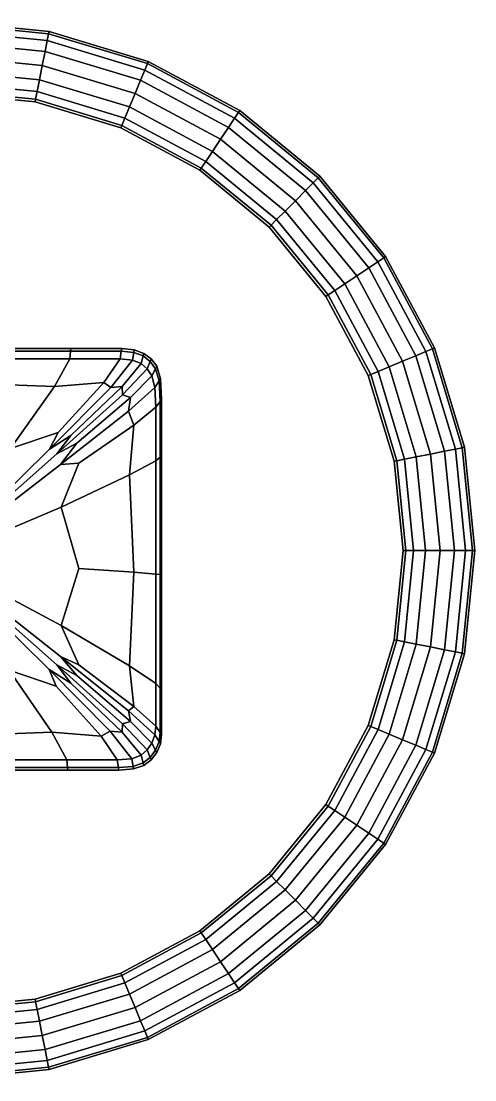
# Model space of a CAD drawing. Extents: x -1.16 to -0.13, y -0.58 to 0.46.
# Drawn here: x -0.572 to -0.127, y -0.581 to 0.457 of the extents above; entities that cross this region are included whole.
import ezdxf

# ---------------------------------------------------------------- set-up
doc = ezdxf.new("R2010")
doc.units = 0

# ---------------------------------------------------------------- blocks, each defined once
blk = doc.blocks.new('Circle')
at = {"layer": 'Meshes', "color": 250}
mesh = blk.add_polyface(dxfattribs=at)
corners = [(0.137887, 0.693204), (0.134971, 0.678542), (0, 0.691966), (0, 0.706917), (0, 0.716445, 0.001731), (0.139746, 0.702546, 0.001731), (0.274172, 0.661909, 0.001731), (0.270526, 0.653106), (0.264804, 0.639293), (0.392669, 0.58767), (0.384364, 0.57524), (0.124125, 0.624018), (0.12201, 0.613382, 0.001731), (0, 0.625517, 0.001731), (0, 0.636363), (0, 0.652634), (0.127299, 0.639973), (0.131178, 0.659473), (0, 0.67252), (0.257363, 0.621327), (0.249753, 0.602955), (0.140365, 0.705661, 0.006922), (0.275387, 0.664843, 0.006922), (0, 0.719621, 0.006922), (0, 0.719621, 0.02018), (0.140365, 0.705661, 0.02018), (0.275387, 0.664843, 0.02018), (0.121305, 0.609836, 0.006922), (0, 0.621901, 0.006922), (0.121305, 0.609836, 0.02018), (0, 0.621901, 0.02018), (0.121305, 0.609836, 0.04611), (0, 0.621901, 0.04611), (0.121305, 0.609836, 0.072461), (0, 0.621901, 0.072461), (0.140365, 0.705661, 0.04611), (0.275387, 0.664843, 0.04611), (0, 0.719621, 0.04611), (0, 0.719621, 0.072461), (0.140365, 0.705661, 0.072461), (0.275387, 0.664843, 0.072461), (0.140365, 0.705661, 0.08698), (0.275387, 0.664843, 0.08698), (0, 0.719621, 0.08698), (0, 0.716445, 0.093433), (0.139746, 0.702546, 0.093433), (0.274172, 0.661909, 0.093433), (0.121305, 0.609836, 0.08698), (0, 0.621901, 0.08698), (0.12201, 0.613382, 0.093433), (0, 0.625517, 0.093433), (0.137887, 0.693204, 0.095584), (0.270526, 0.653106, 0.095584), (0, 0.706917, 0.095584), (0, 0.691966, 0.095584), (0.134971, 0.678542, 0.095584), (0.264804, 0.639293, 0.095584), (0.124125, 0.624018, 0.095584), (0.243526, 0.587923, 0.095584), (0.249753, 0.602955, 0.095584), (0.127299, 0.639973, 0.095584), (0, 0.652634, 0.095584), (0, 0.636363, 0.095584), (0.131178, 0.659473, 0.095584), (0.257363, 0.621327, 0.095584), (0, 0.67252, 0.095584)]
mesh.append_faces([[corners[k] for k in face] for face in [(0, 1, 2, 3), (0, 3, 4, 5), (0, 5, 6, 7), (0, 7, 8, 1), (9, 10, 8, 7), (11, 12, 13, 14), (11, 14, 15, 16), (17, 16, 15, 18), (17, 18, 2, 1), (17, 1, 8, 19), (17, 19, 20, 16), (21, 22, 6, 5), (21, 5, 4, 23), (21, 23, 24, 25), (21, 25, 26, 22), (27, 28, 13, 12), (27, 29, 30, 28), (31, 32, 30, 29), (31, 33, 34, 32), (35, 36, 26, 25), (35, 25, 24, 37), (35, 37, 38, 39), (35, 39, 40, 36), (41, 42, 40, 39), (41, 39, 38, 43), (41, 43, 44, 45), (41, 45, 46, 42), (47, 48, 34, 33), (47, 49, 50, 48), (51, 52, 46, 45), (51, 45, 44, 53), (51, 53, 54, 55), (51, 55, 56, 52), (57, 58, 59, 60), (57, 60, 61, 62), (57, 62, 50, 49), (63, 64, 56, 55), (63, 55, 54, 65), (63, 65, 61, 60), (63, 60, 59, 64)]], dxfattribs={"color": 250})
mesh = blk.add_polyface(dxfattribs=at)
corners = [(0.58767, 0.392668), (0.499866, 0.499866), (0.506603, 0.506603, 0.001731), (0.59559, 0.397961, 0.001731), (0.392669, 0.58767), (0.270526, 0.653106), (0.274172, 0.661909, 0.001731), (0.397961, 0.59559, 0.001731), (0.489294, 0.489294), (0.384364, 0.57524), (0.353478, 0.529017), (0.362516, 0.542543), (0.461482, 0.461482), (0.449977, 0.449977), (0.442307, 0.442307, 0.001731), (0.347453, 0.52, 0.001731), (0.373562, 0.559074), (0.475543, 0.475543), (0.399725, 0.59823, 0.006922), (0.508849, 0.508849, 0.006922), (0.275387, 0.664843, 0.006922), (0.275387, 0.664843, 0.02018), (0.399725, 0.59823, 0.02018), (0.508849, 0.508849, 0.02018), (0.59823, 0.399725, 0.006922), (0.59823, 0.399725, 0.02018), (0.345445, 0.516994, 0.006922), (0.43975, 0.43975, 0.006922), (0.43975, 0.43975, 0.02018), (0.345445, 0.516994, 0.02018), (0.345445, 0.516994, 0.04611), (0.43975, 0.43975, 0.04611), (0.43975, 0.43975, 0.072461), (0.345445, 0.516994, 0.072461), (0.59823, 0.399725, 0.04611), (0.508849, 0.508849, 0.04611), (0.508849, 0.508849, 0.072461), (0.59823, 0.399725, 0.072461), (0.399725, 0.59823, 0.04611), (0.275387, 0.664843, 0.04611), (0.275387, 0.664843, 0.072461), (0.399725, 0.59823, 0.072461), (0.399725, 0.59823, 0.08698), (0.508849, 0.508849, 0.08698), (0.275387, 0.664843, 0.08698), (0.274172, 0.661909, 0.093433), (0.397961, 0.59559, 0.093433), (0.506603, 0.506603, 0.093433), (0.59823, 0.399725, 0.08698), (0.59559, 0.397961, 0.093433), (0.345445, 0.516994, 0.08698), (0.43975, 0.43975, 0.08698), (0.442307, 0.442307, 0.093433), (0.347453, 0.52, 0.093433), (0.58767, 0.392668, 0.095584), (0.499866, 0.499866, 0.095584), (0.392669, 0.58767, 0.095584), (0.270526, 0.653106, 0.095584), (0.264804, 0.639293, 0.095584), (0.384364, 0.57524, 0.095584), (0.489294, 0.489294, 0.095584), (0.353478, 0.529017, 0.095584), (0.449977, 0.449977, 0.095584), (0.461482, 0.461482, 0.095584), (0.362516, 0.542543, 0.095584), (0.373562, 0.559074, 0.095584), (0.475543, 0.475543, 0.095584)]
mesh.append_faces([[corners[k] for k in face] for face in [(0, 1, 2, 3), (4, 5, 6, 7), (4, 7, 2, 1), (4, 1, 8, 9), (10, 11, 12, 13), (10, 13, 14, 15), (16, 9, 8, 17), (16, 17, 12, 11), (18, 19, 2, 7), (18, 7, 6, 20), (18, 20, 21, 22), (18, 22, 23, 19), (24, 3, 2, 19), (24, 19, 23, 25), (26, 15, 14, 27), (26, 27, 28, 29), (30, 29, 28, 31), (30, 31, 32, 33), (34, 25, 23, 35), (34, 35, 36, 37), (38, 35, 23, 22), (38, 22, 21, 39), (38, 39, 40, 41), (38, 41, 36, 35), (42, 43, 36, 41), (42, 41, 40, 44), (42, 44, 45, 46), (42, 46, 47, 43), (48, 37, 36, 43), (48, 43, 47, 49), (50, 33, 32, 51), (50, 51, 52, 53), (54, 49, 47, 55), (56, 55, 47, 46), (56, 46, 45, 57), (56, 57, 58, 59), (56, 59, 60, 55), (61, 62, 63, 64), (61, 53, 52, 62), (65, 66, 60, 59), (65, 64, 63, 66)]], dxfattribs={"color": 250})
mesh = blk.add_polyface(dxfattribs=at)
corners = [(0.124125, 0.624018), (0.127299, 0.639973), (0.249753, 0.602955), (0.243526, 0.587923), (0.239375, 0.577902, 0.001731), (0.12201, 0.613382, 0.001731), (0.353478, 0.529017), (0.347453, 0.52, 0.001731), (0.362516, 0.542543), (0.373562, 0.559074), (0.257363, 0.621327), (0.264804, 0.639293), (0.384364, 0.57524), (0.345445, 0.516994, 0.006922), (0.237992, 0.574561, 0.006922), (0.345445, 0.516994, 0.02018), (0.237992, 0.574561, 0.02018), (0.121305, 0.609836, 0.006922), (0.121305, 0.609836, 0.02018), (0.121305, 0.609836, 0.04611), (0.237992, 0.574561, 0.04611), (0.237992, 0.574561, 0.072461), (0.121305, 0.609836, 0.072461), (0.345445, 0.516994, 0.04611), (0.345445, 0.516994, 0.072461), (0.345445, 0.516994, 0.08698), (0.237992, 0.574561, 0.08698), (0.347453, 0.52, 0.093433), (0.239375, 0.577902, 0.093433), (0.121305, 0.609836, 0.08698), (0.12201, 0.613382, 0.093433), (0.353478, 0.529017, 0.095584), (0.362516, 0.542543, 0.095584), (0.249753, 0.602955, 0.095584), (0.243526, 0.587923, 0.095584), (0.124125, 0.624018, 0.095584), (0.000102, 0.274443, 0.006922), (0.000102, 0.274443, 0.02018), (0.169806, 0.274443, 0.02018), (0.169806, 0.274443, 0.006922), (0.169465, 0.270938, 0.001731), (0.000107, 0.270938, 0.001731), (0.239121, 0.274443, 0.006922), (0.239121, 0.274443, 0.02018), (0.256253, 0.272832, 0.02018), (0.256253, 0.272832, 0.006922), (0.238639, 0.270938, 0.001731), (0.000102, 0.274443, 0.04611), (0.000102, 0.274443, 0.072461), (0.169806, 0.274443, 0.072461), (0.169806, 0.274443, 0.04611), (0.239121, 0.274443, 0.04611), (0.239121, 0.274443, 0.072461), (0.256253, 0.272832, 0.072461), (0.256253, 0.272832, 0.04611), (0.000102, 0.274443, 0.08698), (0.000107, 0.270938, 0.093433), (0.169465, 0.270938, 0.093433), (0.169806, 0.274443, 0.08698), (0.239121, 0.274443, 0.08698), (0.238639, 0.270938, 0.093433), (0.255629, 0.269346, 0.093433), (0.256253, 0.272832, 0.08698), (0.373562, 0.559074, 0.095584), (0.384364, 0.57524, 0.095584), (0.264804, 0.639293, 0.095584), (0.257363, 0.621327, 0.095584)]
mesh.append_faces([[corners[k] for k in face] for face in [(0, 1, 2, 3), (0, 3, 4, 5), (6, 7, 4, 3), (6, 3, 2, 8), (9, 8, 2, 10), (9, 10, 11, 12), (13, 14, 4, 7), (13, 15, 16, 14), (17, 5, 4, 14), (17, 14, 16, 18), (19, 18, 16, 20), (19, 20, 21, 22), (23, 20, 16, 15), (23, 24, 21, 20), (25, 26, 21, 24), (25, 27, 28, 26), (29, 22, 21, 26), (29, 26, 28, 30), (31, 32, 33, 34), (31, 34, 28, 27), (35, 30, 28, 34), (36, 37, 38, 39), (36, 39, 40, 41), (42, 39, 38, 43), (42, 43, 44, 45), (42, 46, 40, 39), (47, 48, 49, 50), (47, 50, 38, 37), (51, 50, 49, 52), (51, 52, 53, 54), (51, 54, 44, 43), (51, 43, 38, 50), (55, 56, 57, 58), (55, 58, 49, 48), (59, 58, 57, 60), (59, 60, 61, 62), (59, 62, 53, 52), (59, 52, 49, 58), (63, 64, 65, 66), (63, 66, 33, 32)]], dxfattribs={"color": 250})
mesh = blk.add_polyface(dxfattribs=at)
corners = [(0.58767, 0.392668), (0.575241, 0.384363), (0.489294, 0.489294), (0.499866, 0.499866), (0.59559, 0.397961, 0.001731), (0.661909, 0.274172, 0.001731), (0.653106, 0.270526), (0.639293, 0.264804), (0.529017, 0.353478), (0.52, 0.347453, 0.001731), (0.442307, 0.442307, 0.001731), (0.449977, 0.449977), (0.461482, 0.461482), (0.542543, 0.362516), (0.602955, 0.249752), (0.587923, 0.243526), (0.577902, 0.239375, 0.001731), (0.559075, 0.373562), (0.475543, 0.475543), (0.621327, 0.257362), (0.59823, 0.399725, 0.006922), (0.664843, 0.275387, 0.006922), (0.59823, 0.399725, 0.02018), (0.664843, 0.275387, 0.02018), (0.516994, 0.345445, 0.006922), (0.43975, 0.43975, 0.006922), (0.574561, 0.237991, 0.006922), (0.574561, 0.237991, 0.02018), (0.516994, 0.345445, 0.02018), (0.43975, 0.43975, 0.02018), (0.516994, 0.345445, 0.04611), (0.43975, 0.43975, 0.04611), (0.574561, 0.237991, 0.04611), (0.574562, 0.237991, 0.072461), (0.516994, 0.345445, 0.072461), (0.43975, 0.43975, 0.072461), (0.59823, 0.399725, 0.04611), (0.664843, 0.275387, 0.04611), (0.59823, 0.399725, 0.072461), (0.664843, 0.275387, 0.072461), (0.59823, 0.399725, 0.08698), (0.664843, 0.275387, 0.08698), (0.59559, 0.397961, 0.093433), (0.661909, 0.274172, 0.093433), (0.516994, 0.345445, 0.08698), (0.43975, 0.43975, 0.08698), (0.574562, 0.237991, 0.08698), (0.577902, 0.239375, 0.093433), (0.52, 0.347453, 0.093433), (0.442307, 0.442307, 0.093433), (0.58767, 0.392668, 0.095584), (0.653106, 0.270526, 0.095584), (0.499866, 0.499866, 0.095584), (0.489294, 0.489294, 0.095584), (0.575241, 0.384363, 0.095584), (0.639293, 0.264804, 0.095584), (0.529017, 0.353478, 0.095584), (0.587923, 0.243526, 0.095584), (0.602955, 0.249752, 0.095584), (0.542543, 0.362516, 0.095584), (0.461482, 0.461482, 0.095584), (0.449977, 0.449977, 0.095584), (0.559075, 0.373562, 0.095584), (0.621327, 0.257362, 0.095584), (0.475543, 0.475543, 0.095584)]
mesh.append_faces([[corners[k] for k in face] for face in [(0, 1, 2, 3), (0, 4, 5, 6), (0, 6, 7, 1), (8, 9, 10, 11), (8, 11, 12, 13), (8, 13, 14, 15), (8, 15, 16, 9), (17, 13, 12, 18), (17, 18, 2, 1), (17, 1, 7, 19), (17, 19, 14, 13), (20, 21, 5, 4), (20, 22, 23, 21), (24, 25, 10, 9), (24, 9, 16, 26), (24, 26, 27, 28), (24, 28, 29, 25), (30, 31, 29, 28), (30, 28, 27, 32), (30, 32, 33, 34), (30, 34, 35, 31), (36, 37, 23, 22), (36, 38, 39, 37), (40, 41, 39, 38), (40, 42, 43, 41), (44, 45, 35, 34), (44, 34, 33, 46), (44, 46, 47, 48), (44, 48, 49, 45), (50, 51, 43, 42), (50, 52, 53, 54), (50, 54, 55, 51), (56, 57, 58, 59), (56, 59, 60, 61), (56, 61, 49, 48), (56, 48, 47, 57), (62, 63, 55, 54), (62, 54, 53, 64), (62, 64, 60, 59), (62, 59, 58, 63)]], dxfattribs={"color": 250})
mesh = blk.add_polyface(dxfattribs=at)
corners = [(0.280274, 0.237549), (0.273883, 0.247043), (0.278011, 0.257042, 0.001731), (0.285326, 0.247182, 0.001731), (0.265515, 0.254293), (0.268432, 0.264572, 0.001731), (0.24044, 0.211417), (0.239722, 0.222958), (0.22431, 0.221629), (0.253756, 0.25889), (0.255629, 0.269346, 0.001731), (0.269405, 0.267999, 0.006922), (0.256253, 0.272832, 0.006922), (0.256253, 0.272832, 0.02018), (0.269405, 0.267999, 0.02018), (0.279387, 0.260375, 0.02018), (0.279387, 0.260375, 0.006922), (0.287011, 0.250393, 0.006922), (0.287011, 0.250393, 0.02018), (0.287011, 0.250393, 0.04611), (0.279387, 0.260375, 0.04611), (0.279387, 0.260375, 0.072461), (0.287011, 0.250393, 0.072461), (0.269405, 0.267999, 0.04611), (0.256253, 0.272832, 0.04611), (0.256253, 0.272832, 0.072461), (0.269405, 0.267999, 0.072461), (0.269405, 0.267999, 0.08698), (0.256253, 0.272832, 0.08698), (0.255629, 0.269346, 0.093433), (0.268432, 0.264572, 0.093433), (0.278011, 0.257042, 0.093433), (0.279387, 0.260375, 0.08698), (0.287011, 0.250393, 0.08698), (0.285326, 0.247182, 0.093433), (0.280274, 0.237549, 0.095584), (0.273883, 0.247043, 0.095584), (0.265515, 0.254293, 0.095584), (0.253756, 0.25889, 0.095584), (0.22431, 0.221629, 0.095584), (0.239722, 0.222958, 0.095584), (0.24044, 0.211417, 0.095584), (0.237193, 0.260422), (0.215067, 0.228366), (0.147645, 0.222981), (0.168442, 0.260422), (0.169465, 0.270938, 0.001731), (0.238639, 0.270938, 0.001731), (0.000122, 0.260422), (-0.000948, 0.228366), (0.000107, 0.270938, 0.001731), (0.239121, 0.274443, 0.006922), (0.000122, 0.260422, 0.095584), (-0.000948, 0.228366, 0.095584), (0.147645, 0.222981, 0.095584), (0.168442, 0.260422, 0.095584), (0.169465, 0.270938, 0.093433), (0.000107, 0.270938, 0.093433), (0.237193, 0.260422, 0.095584), (0.215067, 0.228366, 0.095584), (0.238639, 0.270938, 0.093433)]
mesh.append_faces([[corners[k] for k in face] for face in [(0, 1, 2, 3), (4, 5, 2, 1), (4, 1, 6, 7), (4, 7, 8, 9), (4, 9, 10, 5), (11, 5, 10, 12), (11, 12, 13, 14), (11, 14, 15, 16), (11, 16, 2, 5), (17, 3, 2, 16), (17, 16, 15, 18), (19, 18, 15, 20), (19, 20, 21, 22), (23, 14, 13, 24), (23, 24, 25, 26), (23, 26, 21, 20), (23, 20, 15, 14), (27, 26, 25, 28), (27, 28, 29, 30), (27, 30, 31, 32), (27, 32, 21, 26), (33, 32, 31, 34), (35, 34, 31, 36), (37, 38, 39, 40), (37, 40, 41, 36), (37, 36, 31, 30), (37, 30, 29, 38), (42, 9, 8, 43), (42, 43, 44, 45), (42, 45, 46, 47), (42, 47, 10, 9), (48, 45, 44, 49), (48, 50, 46, 45), (51, 12, 10, 47), (52, 53, 54, 55), (52, 55, 56, 57), (58, 55, 54, 59), (58, 59, 39, 38), (58, 38, 29, 60), (58, 60, 56, 55)]], dxfattribs={"color": 250})
mesh = blk.add_polyface(dxfattribs=at)
corners = [(0.693204, 0.137887), (0.678542, 0.13497), (0.639293, 0.264804), (0.653106, 0.270526), (0.661909, 0.274172, 0.001731), (0.702547, 0.139745, 0.001731), (0.716445, 0, 0.001731), (0.706917, 0), (0.691966, 0), (0.624019, 0.124125), (0.587923, 0.243526), (0.602955, 0.249752), (0.639973, 0.127299), (0.652634, 0), (0.636364, 0), (0.625517, 0, 0.001731), (0.613382, 0.122009, 0.001731), (0.659473, 0.131177), (0.621327, 0.257362), (0.67252, 0), (0.705661, 0.140365, 0.006922), (0.719621, 0, 0.006922), (0.664843, 0.275387, 0.006922), (0.664843, 0.275387, 0.02018), (0.705661, 0.140365, 0.02018), (0.719621, 0, 0.02018), (0.609836, 0.121304, 0.006922), (0.621901, 0, 0.006922), (0.621901, 0, 0.02018), (0.609836, 0.121304, 0.02018), (0.609836, 0.121304, 0.04611), (0.621901, 0, 0.04611), (0.621901, 0, 0.072461), (0.609836, 0.121304, 0.072461), (0.705661, 0.140365, 0.04611), (0.719621, 0, 0.04611), (0.664843, 0.275387, 0.04611), (0.664843, 0.275387, 0.072461), (0.705661, 0.140365, 0.072461), (0.719621, 0, 0.072461), (0.705661, 0.140365, 0.08698), (0.719621, 0, 0.08698), (0.664843, 0.275387, 0.08698), (0.661909, 0.274172, 0.093433), (0.702547, 0.139745, 0.093433), (0.716445, 0, 0.093433), (0.609836, 0.121304, 0.08698), (0.621901, 0, 0.08698), (0.625517, 0, 0.093433), (0.613382, 0.122009, 0.093433), (0.693204, 0.137887, 0.095584), (0.706917, 0, 0.095584), (0.653106, 0.270526, 0.095584), (0.639293, 0.264804, 0.095584), (0.678542, 0.13497, 0.095584), (0.691966, 0, 0.095584), (0.624019, 0.124125, 0.095584), (0.636364, 0, 0.095584), (0.652634, 0, 0.095584), (0.639973, 0.127299, 0.095584), (0.602955, 0.249752, 0.095584), (0.587923, 0.243526, 0.095584), (0.577902, 0.239375, 0.093433), (0.659473, 0.131177, 0.095584), (0.67252, 0, 0.095584), (0.621327, 0.257362, 0.095584)]
mesh.append_faces([[corners[k] for k in face] for face in [(0, 1, 2, 3), (0, 3, 4, 5), (0, 5, 6, 7), (0, 7, 8, 1), (9, 10, 11, 12), (9, 12, 13, 14), (9, 14, 15, 16), (17, 12, 11, 18), (17, 18, 2, 1), (17, 1, 8, 19), (17, 19, 13, 12), (20, 21, 6, 5), (20, 5, 4, 22), (20, 22, 23, 24), (20, 24, 25, 21), (26, 16, 15, 27), (26, 27, 28, 29), (30, 29, 28, 31), (30, 31, 32, 33), (34, 35, 25, 24), (34, 24, 23, 36), (34, 36, 37, 38), (34, 38, 39, 35), (40, 41, 39, 38), (40, 38, 37, 42), (40, 42, 43, 44), (40, 44, 45, 41), (46, 33, 32, 47), (46, 47, 48, 49), (50, 51, 45, 44), (50, 44, 43, 52), (50, 52, 53, 54), (50, 54, 55, 51), (56, 57, 58, 59), (56, 59, 60, 61), (56, 61, 62, 49), (56, 49, 48, 57), (63, 64, 55, 54), (63, 54, 53, 65), (63, 65, 60, 59), (63, 59, 58, 64)]], dxfattribs={"color": 250})
mesh = blk.add_polyface(dxfattribs=at)
corners = [(0.624019, 0.124125), (0.613382, 0.122009, 0.001731), (0.577902, 0.239375, 0.001731), (0.587923, 0.243526), (0.609836, 0.121304, 0.006922), (0.574561, 0.237991, 0.006922), (0.609836, 0.121304, 0.02018), (0.574561, 0.237991, 0.02018), (0.609836, 0.121304, 0.04611), (0.574561, 0.237991, 0.04611), (0.609836, 0.121304, 0.072461), (0.574562, 0.237991, 0.072461), (0.609836, 0.121304, 0.08698), (0.574562, 0.237991, 0.08698), (0.613382, 0.122009, 0.093433), (0.577902, 0.239375, 0.093433), (0.280274, 0.237549), (0.285326, 0.247182, 0.001731), (0.289964, 0.230534, 0.001731), (0.284325, 0.22152), (0.287011, 0.250393, 0.006922), (0.287011, 0.250393, 0.02018), (0.291844, 0.233539, 0.02018), (0.291844, 0.233539, 0.006922), (0.287011, 0.250393, 0.04611), (0.287011, 0.250393, 0.072461), (0.291844, 0.233539, 0.072461), (0.291844, 0.233539, 0.04611), (0.287011, 0.250393, 0.08698), (0.279387, 0.260375, 0.072461), (0.279387, 0.260375, 0.08698), (0.285326, 0.247182, 0.093433), (0.289964, 0.230534, 0.093433), (0.291844, 0.233539, 0.08698), (0.280274, 0.237549, 0.095584), (0.284325, 0.22152, 0.095584), (0.285676, 0.194665), (0.29151, 0.202643, 0.001731), (0.29151, 0.127047, 0.001731), (0.285676, 0.121878), (0.293455, 0.205303, 0.006922), (0.293455, 0.205303, 0.02018), (0.293455, 0.12877, 0.02018), (0.293455, 0.12877, 0.006922), (0.293455, 0.205303, 0.04611), (0.293455, 0.205303, 0.072461), (0.293455, 0.12877, 0.072461), (0.293455, 0.12877, 0.04611), (0.293455, 0.205303, 0.08698), (0.29151, 0.202643, 0.093433), (0.29151, 0.127047, 0.093433), (0.293455, 0.12877, 0.08698), (0.285676, 0.194665, 0.095584), (0.285676, 0.121878, 0.095584), (0.285676, -0.03195), (0.29151, -0.032716, 0.001731), (0.293455, -0.032972, 0.006922), (0.293455, -0.032972, 0.02018), (0.293455, -0.032972, 0.04611), (0.293455, -0.032972, 0.072461), (0.293455, -0.032972, 0.08698), (0.29151, -0.032716, 0.093433), (0.285676, -0.03195, 0.095584)]
mesh.append_faces([[corners[k] for k in face] for face in [(0, 1, 2, 3), (4, 5, 2, 1), (4, 6, 7, 5), (8, 9, 7, 6), (8, 10, 11, 9), (12, 13, 11, 10), (12, 14, 15, 13), (16, 17, 18, 19), (20, 21, 22, 23), (20, 23, 18, 17), (24, 25, 26, 27), (24, 27, 22, 21), (28, 25, 29, 30), (28, 31, 32, 33), (28, 33, 26, 25), (34, 35, 32, 31), (36, 37, 38, 39), (36, 19, 18, 37), (40, 37, 18, 23), (40, 23, 22, 41), (40, 41, 42, 43), (40, 43, 38, 37), (44, 41, 22, 27), (44, 27, 26, 45), (44, 45, 46, 47), (44, 47, 42, 41), (48, 45, 26, 33), (48, 33, 32, 49), (48, 49, 50, 51), (48, 51, 46, 45), (52, 49, 32, 35), (52, 53, 50, 49), (54, 39, 38, 55), (56, 55, 38, 43), (56, 43, 42, 57), (58, 57, 42, 47), (58, 47, 46, 59), (60, 59, 46, 51), (60, 51, 50, 61), (62, 61, 50, 53)]], dxfattribs={"color": 250})
mesh = blk.add_polyface(dxfattribs=at)
corners = [(0.280274, 0.237549), (0.284325, 0.22152), (0.248488, 0.189316), (0.251353, 0.208183), (0.24044, 0.211417), (0.273883, 0.247043), (0.178063, 0.145774), (0.156011, 0.116745), (-0.011605, -0.012292), (0.151119, 0.131206), (0.170122, 0.156363), (0.239722, 0.222958), (0.140965, 0.137729), (0.22431, 0.221629), (0.280274, 0.237549, 0.095584), (0.273883, 0.247043, 0.095584), (0.24044, 0.211417, 0.095584), (0.251353, 0.208183, 0.095584), (0.248488, 0.189316, 0.095584), (0.284325, 0.22152, 0.095584), (0.178063, 0.145774, 0.095584), (0.151119, 0.131206, 0.095584), (-0.011605, -0.012292, 0.095584), (0.156011, 0.116745, 0.095584), (0.170122, 0.156363, 0.095584), (0.140965, 0.137729, 0.095584), (0.239722, 0.222958, 0.095584), (0.22431, 0.221629, 0.095584), (0.285676, 0.194665), (0.285676, 0.121878), (0.249552, 0.102671), (0.25561, 0.170344), (0.180969, 0.118656), (0.156738, 0.058835), (0.285676, 0.194665, 0.095584), (0.25561, 0.170344, 0.095584), (0.249552, 0.102671, 0.095584), (0.285676, 0.121878, 0.095584), (0.180969, 0.118656, 0.095584), (0.156738, 0.058835, 0.095584), (0.285676, -0.03195), (0.25561, -0.029613), (0.180969, -0.024648), (0.156738, -0.10185), (0.285676, -0.03195, 0.095584), (0.25561, -0.029613, 0.095584), (0.180969, -0.024648, 0.095584), (0.156738, -0.10185, 0.095584), (-0.0042, 0.160239), (-0.000948, 0.228366), (0.147645, 0.222981), (0.087979, 0.138698), (0.152548, 0.160239), (0.215067, 0.228366), (0.152548, 0.160238, 0.095584), (0.215067, 0.228366, 0.095584), (0.147645, 0.222981, 0.095584), (0.087979, 0.138698, 0.095584), (-0.0042, 0.160238, 0.095584), (-0.000948, 0.228366, 0.095584)]
mesh.append_faces([[corners[k] for k in face] for face in [(0, 1, 2, 3), (0, 3, 4, 5), (6, 3, 2, 7), (6, 7, 8, 9), (6, 9, 4, 3), (10, 11, 4, 9), (10, 9, 8, 12), (10, 12, 13, 11), (14, 15, 16, 17), (14, 17, 18, 19), (20, 21, 22, 23), (20, 23, 18, 17), (20, 17, 16, 21), (24, 25, 22, 21), (24, 21, 16, 26), (24, 26, 27, 25), (28, 29, 30, 31), (28, 31, 2, 1), (32, 31, 30, 33), (32, 33, 8, 7), (32, 7, 2, 31), (34, 19, 18, 35), (34, 35, 36, 37), (38, 35, 18, 23), (38, 23, 22, 39), (38, 39, 36, 35), (40, 41, 30, 29), (42, 43, 8, 33), (42, 33, 30, 41), (44, 37, 36, 45), (46, 45, 36, 39), (46, 39, 22, 47), (48, 49, 50, 51), (52, 51, 50, 53), (52, 53, 13, 12), (52, 12, 8, 51), (54, 25, 27, 55), (54, 55, 56, 57), (54, 57, 22, 25), (58, 57, 56, 59)]], dxfattribs={"color": 250})
mesh = blk.add_polyface(dxfattribs=at)
corners = [(0.693204, -0.137887), (0.678542, -0.134971), (0.691966, 0), (0.706917, 0), (0.716445, 0, 0.001731), (0.702547, -0.139745, 0.001731), (0.661909, -0.274172, 0.00173), (0.653106, -0.270526), (0.639293, -0.264804), (0.58767, -0.392668), (0.575241, -0.384364), (0.624018, -0.124125), (0.613382, -0.122009, 0.001731), (0.625517, 0, 0.001731), (0.636364, 0), (0.652634, 0), (0.639973, -0.127299), (0.659473, -0.131177), (0.67252, 0), (0.621327, -0.257362), (0.602955, -0.249752), (0.705661, -0.140365, 0.006922), (0.664843, -0.275387, 0.006922), (0.719621, 0, 0.006922), (0.719621, 0, 0.02018), (0.705661, -0.140365, 0.02018), (0.664843, -0.275387, 0.02018), (0.609836, -0.121304, 0.006922), (0.621901, 0, 0.006922), (0.609836, -0.121304, 0.02018), (0.621901, 0, 0.02018), (0.609836, -0.121304, 0.04611), (0.621901, 0, 0.04611), (0.609836, -0.121304, 0.072461), (0.621901, 0, 0.072461), (0.705661, -0.140365, 0.04611), (0.664843, -0.275387, 0.04611), (0.719621, 0, 0.04611), (0.719621, 0, 0.072461), (0.705661, -0.140365, 0.072461), (0.664843, -0.275387, 0.072461), (0.705661, -0.140365, 0.08698), (0.664843, -0.275387, 0.08698), (0.719621, 0, 0.08698), (0.716445, 0, 0.093433), (0.702547, -0.139745, 0.093433), (0.661909, -0.274172, 0.093433), (0.609836, -0.121304, 0.08698), (0.621901, 0, 0.08698), (0.613382, -0.122009, 0.093433), (0.625517, 0, 0.093433), (0.693204, -0.137887, 0.095584), (0.653106, -0.270526, 0.095584), (0.706917, 0, 0.095584), (0.691966, 0, 0.095584), (0.678542, -0.134971, 0.095584), (0.639293, -0.264804, 0.095584), (0.58767, -0.392668, 0.095584), (0.575241, -0.384364, 0.095584), (0.624018, -0.124125, 0.095584), (0.587923, -0.243526, 0.095584), (0.602955, -0.249752, 0.095584), (0.639973, -0.127299, 0.095584), (0.652634, 0, 0.095584), (0.636364, 0, 0.095584), (0.659473, -0.131177, 0.095584), (0.621327, -0.257362, 0.095584), (0.67252, 0, 0.095584)]
mesh.append_faces([[corners[k] for k in face] for face in [(0, 1, 2, 3), (0, 3, 4, 5), (0, 5, 6, 7), (0, 7, 8, 1), (9, 10, 8, 7), (11, 12, 13, 14), (11, 14, 15, 16), (17, 16, 15, 18), (17, 18, 2, 1), (17, 1, 8, 19), (17, 19, 20, 16), (21, 22, 6, 5), (21, 5, 4, 23), (21, 23, 24, 25), (21, 25, 26, 22), (27, 28, 13, 12), (27, 29, 30, 28), (31, 32, 30, 29), (31, 33, 34, 32), (35, 36, 26, 25), (35, 25, 24, 37), (35, 37, 38, 39), (35, 39, 40, 36), (41, 42, 40, 39), (41, 39, 38, 43), (41, 43, 44, 45), (41, 45, 46, 42), (47, 48, 34, 33), (47, 49, 50, 48), (51, 52, 46, 45), (51, 45, 44, 53), (51, 53, 54, 55), (51, 55, 56, 52), (57, 52, 56, 58), (59, 60, 61, 62), (59, 62, 63, 64), (59, 64, 50, 49), (65, 66, 56, 55), (65, 55, 54, 67), (65, 67, 63, 62), (65, 62, 61, 66)]], dxfattribs={"color": 250})
mesh = blk.add_polyface(dxfattribs=at)
corners = [(0.265515, -0.278468), (0.252761, -0.283064), (0.223403, -0.245803), (0.239722, -0.247132), (0.24044, -0.235592), (0.273883, -0.271217), (0.178063, -0.169948), (0.251353, -0.232357), (0.151119, -0.15538), (-0.011605, -0.012292), (0.156011, -0.144059), (0.248488, -0.217872), (0.170122, -0.180537), (0.140307, -0.161903), (0.265515, -0.278468, 0.095584), (0.273883, -0.271217, 0.095584), (0.24044, -0.235592, 0.095584), (0.239722, -0.247132, 0.095584), (0.223403, -0.245803, 0.095584), (0.252761, -0.283064, 0.095584), (0.178063, -0.169948, 0.095584), (0.156011, -0.144059, 0.095584), (-0.011605, -0.012292, 0.095584), (0.151119, -0.15538, 0.095584), (0.251353, -0.232357, 0.095584), (0.248488, -0.217872, 0.095584), (0.170122, -0.180537, 0.095584), (0.140307, -0.161903, 0.095584), (0.180969, -0.155391), (0.25561, -0.212045), (0.156738, -0.10185), (0.249552, -0.156731), (0.180969, -0.024648), (0.25561, -0.029613), (0.180969, -0.024648, 0.095584), (0.156738, -0.10185, 0.095584), (0.249552, -0.156731, 0.095584), (0.25561, -0.029613, 0.095584), (0.180969, -0.155391, 0.095584), (0.25561, -0.212045, 0.095584), (0.003748, -0.284597), (0.002356, -0.25254), (0.144101, -0.247155), (0.164373, -0.284597), (0.233212, -0.284597), (0.21144, -0.25254), (0.149916, -0.184413), (0.085947, -0.162872), (-0.001803, -0.184413), (-0.092511, -0.162872), (0.233212, -0.284597, 0.095584), (0.21144, -0.25254, 0.095584), (0.144101, -0.247155, 0.095584), (0.164373, -0.284597, 0.095584), (0.003748, -0.284597, 0.095584), (0.002356, -0.25254, 0.095584), (-0.001803, -0.184413, 0.095584), (0.085947, -0.162872, 0.095584), (-0.092511, -0.162872, 0.095584), (0.149916, -0.184413, 0.095584)]
mesh.append_faces([[corners[k] for k in face] for face in [(0, 1, 2, 3), (0, 3, 4, 5), (6, 7, 4, 8), (6, 8, 9, 10), (6, 10, 11, 7), (12, 3, 2, 13), (12, 13, 9, 8), (12, 8, 4, 3), (14, 15, 16, 17), (14, 17, 18, 19), (20, 21, 22, 23), (20, 23, 16, 24), (20, 24, 25, 21), (26, 23, 22, 27), (26, 27, 18, 17), (26, 17, 16, 23), (28, 29, 11, 10), (28, 10, 9, 30), (28, 30, 31, 29), (32, 33, 31, 30), (34, 35, 36, 37), (38, 39, 36, 35), (38, 35, 22, 21), (38, 21, 25, 39), (40, 41, 42, 43), (44, 43, 42, 45), (44, 45, 2, 1), (46, 13, 2, 45), (46, 45, 42, 47), (46, 47, 9, 13), (48, 47, 42, 41), (48, 49, 9, 47), (50, 19, 18, 51), (50, 51, 52, 53), (54, 53, 52, 55), (56, 55, 52, 57), (56, 57, 22, 58), (59, 57, 52, 51), (59, 51, 18, 27), (59, 27, 22, 57)]], dxfattribs={"color": 250})
mesh = blk.add_polyface(dxfattribs=at)
corners = [(0.280274, -0.261723), (0.285326, -0.271356, 0.001731), (0.278011, -0.281216, 0.001731), (0.273883, -0.271217), (0.24044, -0.235592), (0.251353, -0.232357), (0.248488, -0.217872), (0.284325, -0.25066), (0.289964, -0.259866, 0.001731), (0.265515, -0.278468), (0.268432, -0.288747, 0.001731), (0.254627, -0.293521, 0.001731), (0.252761, -0.283064), (0.269405, -0.292173, 0.006922), (0.279387, -0.284549, 0.006922), (0.287011, -0.274567, 0.006922), (0.291844, -0.262935, 0.006922), (0.291844, -0.262935, 0.02018), (0.287011, -0.274567, 0.02018), (0.279387, -0.284549, 0.02018), (0.287011, -0.274567, 0.04611), (0.291844, -0.262935, 0.04611), (0.291844, -0.262935, 0.072461), (0.287011, -0.274567, 0.072461), (0.279387, -0.284549, 0.072461), (0.279387, -0.284549, 0.04611), (0.269405, -0.292173, 0.04611), (0.269405, -0.292173, 0.072461), (0.269405, -0.292173, 0.08698), (0.279387, -0.284549, 0.08698), (0.278011, -0.281216, 0.093433), (0.268432, -0.288747, 0.093433), (0.287011, -0.274567, 0.08698), (0.291844, -0.262935, 0.08698), (0.289964, -0.259866, 0.093433), (0.285326, -0.271356, 0.093433), (0.280274, -0.261723, 0.095584), (0.284325, -0.25066, 0.095584), (0.248488, -0.217872, 0.095584), (0.251353, -0.232357, 0.095584), (0.24044, -0.235592, 0.095584), (0.273883, -0.271217, 0.095584), (0.265515, -0.278468, 0.095584), (0.252761, -0.283064, 0.095584), (0.254627, -0.293521, 0.093433), (0.285676, -0.238702), (0.29151, -0.247447, 0.001731), (0.25561, -0.212045), (0.249552, -0.156731), (0.285676, -0.180812), (0.29151, -0.187322, 0.001731), (0.285676, -0.03195), (0.29151, -0.032716, 0.001731), (0.25561, -0.029613), (0.293455, -0.250362, 0.006922), (0.285676, -0.03195, 0.095584), (0.25561, -0.029613, 0.095584), (0.249552, -0.156731, 0.095584), (0.285676, -0.180812, 0.095584), (0.29151, -0.187322, 0.093433), (0.29151, -0.032716, 0.093433), (0.285676, -0.238702, 0.095584), (0.29151, -0.247447, 0.093433), (0.25561, -0.212045, 0.095584)]
mesh.append_faces([[corners[k] for k in face] for face in [(0, 1, 2, 3), (0, 3, 4, 5), (0, 5, 6, 7), (0, 7, 8, 1), (9, 10, 11, 12), (9, 3, 2, 10), (13, 10, 2, 14), (15, 1, 8, 16), (15, 16, 17, 18), (15, 18, 19, 14), (15, 14, 2, 1), (20, 18, 17, 21), (20, 21, 22, 23), (20, 23, 24, 25), (20, 25, 19, 18), (26, 25, 24, 27), (28, 27, 24, 29), (28, 29, 30, 31), (32, 23, 22, 33), (32, 33, 34, 35), (32, 35, 30, 29), (32, 29, 24, 23), (36, 37, 38, 39), (36, 39, 40, 41), (36, 41, 30, 35), (36, 35, 34, 37), (42, 43, 44, 31), (42, 31, 30, 41), (45, 46, 8, 7), (45, 7, 6, 47), (45, 47, 48, 49), (45, 49, 50, 46), (51, 52, 50, 49), (51, 49, 48, 53), (54, 16, 8, 46), (55, 56, 57, 58), (55, 58, 59, 60), (61, 62, 59, 58), (61, 58, 57, 63), (61, 63, 38, 37), (61, 37, 34, 62)]], dxfattribs={"color": 250})
mesh = blk.add_polyface(dxfattribs=at)
corners = [(0.624018, -0.124125), (0.639973, -0.127299), (0.602955, -0.249752), (0.587923, -0.243526), (0.577902, -0.239375, 0.00173), (0.613382, -0.122009, 0.001731), (0.529017, -0.353478), (0.52, -0.347453, 0.00173), (0.542543, -0.362516), (0.559075, -0.373562), (0.621327, -0.257362), (0.639293, -0.264804), (0.575241, -0.384364), (0.516994, -0.345445, 0.006922), (0.574561, -0.237991, 0.006922), (0.516994, -0.345445, 0.02018), (0.574561, -0.237991, 0.02018), (0.609836, -0.121304, 0.006922), (0.609836, -0.121304, 0.02018), (0.609836, -0.121304, 0.04611), (0.574561, -0.237991, 0.04611), (0.574561, -0.237991, 0.072461), (0.609836, -0.121304, 0.072461), (0.516994, -0.345445, 0.04611), (0.516994, -0.345445, 0.072461), (0.516994, -0.345445, 0.08698), (0.574561, -0.237991, 0.08698), (0.52, -0.347453, 0.093433), (0.577902, -0.239375, 0.093433), (0.609836, -0.121304, 0.08698), (0.613382, -0.122009, 0.093433), (0.624018, -0.124125, 0.095584), (0.587923, -0.243526, 0.095584), (0.529017, -0.353478, 0.095584), (0.542543, -0.362516, 0.095584), (0.602955, -0.249752, 0.095584), (0.559075, -0.373562, 0.095584), (0.575241, -0.384364, 0.095584), (0.639293, -0.264804, 0.095584), (0.621327, -0.257362, 0.095584), (0.293455, -0.032972, 0.006922), (0.293455, -0.032972, 0.02018), (0.293455, -0.189493, 0.02018), (0.293455, -0.189493, 0.006922), (0.29151, -0.187322, 0.001731), (0.29151, -0.032716, 0.001731), (0.293455, -0.250362, 0.006922), (0.29151, -0.247447, 0.001731), (0.293455, -0.250362, 0.02018), (0.291844, -0.262935, 0.02018), (0.291844, -0.262935, 0.006922), (0.293455, -0.032972, 0.04611), (0.293455, -0.032972, 0.072461), (0.293455, -0.189493, 0.072461), (0.293455, -0.189493, 0.04611), (0.293455, -0.250362, 0.04611), (0.293455, -0.250362, 0.072461), (0.291844, -0.262935, 0.072461), (0.291844, -0.262935, 0.04611), (0.293455, -0.032972, 0.08698), (0.29151, -0.032716, 0.093433), (0.29151, -0.187322, 0.093433), (0.293455, -0.189493, 0.08698), (0.293455, -0.250362, 0.08698), (0.29151, -0.247447, 0.093433), (0.289964, -0.259866, 0.093433), (0.291844, -0.262935, 0.08698)]
mesh.append_faces([[corners[k] for k in face] for face in [(0, 1, 2, 3), (0, 3, 4, 5), (6, 7, 4, 3), (6, 3, 2, 8), (9, 8, 2, 10), (9, 10, 11, 12), (13, 14, 4, 7), (13, 15, 16, 14), (17, 5, 4, 14), (17, 14, 16, 18), (19, 18, 16, 20), (19, 20, 21, 22), (23, 20, 16, 15), (23, 24, 21, 20), (25, 26, 21, 24), (25, 27, 28, 26), (29, 22, 21, 26), (29, 26, 28, 30), (31, 30, 28, 32), (33, 34, 35, 32), (33, 32, 28, 27), (36, 37, 38, 39), (36, 39, 35, 34), (40, 41, 42, 43), (40, 43, 44, 45), (46, 47, 44, 43), (46, 43, 42, 48), (46, 48, 49, 50), (51, 52, 53, 54), (51, 54, 42, 41), (55, 48, 42, 54), (55, 54, 53, 56), (55, 56, 57, 58), (55, 58, 49, 48), (59, 60, 61, 62), (59, 62, 53, 52), (63, 56, 53, 62), (63, 62, 61, 64), (63, 64, 65, 66), (63, 66, 57, 56)]], dxfattribs={"color": 250})
mesh = blk.add_polyface(dxfattribs=at)
corners = [(0.58767, -0.392668), (0.653106, -0.270526), (0.661909, -0.274172, 0.00173), (0.59559, -0.397961, 0.00173), (0.506603, -0.506603, 0.00173), (0.499866, -0.499866), (0.489294, -0.489294), (0.575241, -0.384364), (0.392668, -0.58767), (0.397961, -0.59559, 0.00173), (0.529017, -0.353478), (0.542543, -0.362516), (0.461482, -0.461482), (0.449977, -0.449977), (0.442307, -0.442307, 0.00173), (0.52, -0.347453, 0.00173), (0.559075, -0.373562), (0.475543, -0.475543), (0.399725, -0.59823, 0.006922), (0.508849, -0.508849, 0.006922), (0.508849, -0.508849, 0.02018), (0.399725, -0.59823, 0.02018), (0.59823, -0.399725, 0.006922), (0.664843, -0.275387, 0.006922), (0.664843, -0.275387, 0.02018), (0.59823, -0.399725, 0.02018), (0.516994, -0.345445, 0.006922), (0.43975, -0.43975, 0.006922), (0.43975, -0.43975, 0.02018), (0.516994, -0.345445, 0.02018), (0.516994, -0.345445, 0.04611), (0.43975, -0.43975, 0.04611), (0.43975, -0.43975, 0.072461), (0.516994, -0.345445, 0.072461), (0.59823, -0.399725, 0.04611), (0.508849, -0.508849, 0.04611), (0.664843, -0.275387, 0.04611), (0.664843, -0.275387, 0.072461), (0.59823, -0.399725, 0.072461), (0.508849, -0.508849, 0.072461), (0.399725, -0.59823, 0.04611), (0.399725, -0.59823, 0.072461), (0.399725, -0.59823, 0.08698), (0.508849, -0.508849, 0.08698), (0.506603, -0.506603, 0.093433), (0.397961, -0.59559, 0.093433), (0.59823, -0.399725, 0.08698), (0.664843, -0.275387, 0.08698), (0.661909, -0.274172, 0.093433), (0.59559, -0.397961, 0.093433), (0.516994, -0.345445, 0.08698), (0.43975, -0.43975, 0.08698), (0.442307, -0.442307, 0.093433), (0.52, -0.347453, 0.093433), (0.58767, -0.392668, 0.095584), (0.499866, -0.499866, 0.095584), (0.653106, -0.270526, 0.095584), (0.575241, -0.384364, 0.095584), (0.489294, -0.489294, 0.095584), (0.392668, -0.58767, 0.095584), (0.529017, -0.353478, 0.095584), (0.449977, -0.449977, 0.095584), (0.461482, -0.461482, 0.095584), (0.542543, -0.362516, 0.095584), (0.559075, -0.373562, 0.095584), (0.475543, -0.475543, 0.095584)]
mesh.append_faces([[corners[k] for k in face] for face in [(0, 1, 2, 3), (0, 3, 4, 5), (0, 5, 6, 7), (8, 5, 4, 9), (10, 11, 12, 13), (10, 13, 14, 15), (16, 7, 6, 17), (16, 17, 12, 11), (18, 9, 4, 19), (18, 19, 20, 21), (22, 19, 4, 3), (22, 3, 2, 23), (22, 23, 24, 25), (22, 25, 20, 19), (26, 15, 14, 27), (26, 27, 28, 29), (30, 29, 28, 31), (30, 31, 32, 33), (34, 35, 20, 25), (34, 25, 24, 36), (34, 36, 37, 38), (34, 38, 39, 35), (40, 21, 20, 35), (40, 35, 39, 41), (42, 41, 39, 43), (42, 43, 44, 45), (46, 43, 39, 38), (46, 38, 37, 47), (46, 47, 48, 49), (46, 49, 44, 43), (50, 33, 32, 51), (50, 51, 52, 53), (54, 55, 44, 49), (54, 49, 48, 56), (54, 57, 58, 55), (59, 45, 44, 55), (60, 61, 62, 63), (60, 53, 52, 61), (64, 65, 58, 57), (64, 63, 62, 65)]], dxfattribs={"color": 250})
mesh = blk.add_polyface(dxfattribs=at)
corners = [(0.124125, -0.624018), (0.122009, -0.613382, 0.00173), (0.239375, -0.577902, 0.00173), (0.243526, -0.587923), (0.121304, -0.609836, 0.006922), (0.237991, -0.574561, 0.006922), (0.121304, -0.609836, 0.02018), (0.237991, -0.574561, 0.02018), (0.121304, -0.609836, 0.04611), (0.237991, -0.574561, 0.04611), (0.121304, -0.609836, 0.072461), (0.237991, -0.574561, 0.072461), (0.121304, -0.609836, 0.08698), (0.237991, -0.574561, 0.08698), (0.122009, -0.613382, 0.093433), (0.239375, -0.577902, 0.093433), (0.124125, -0.624018, 0.095584), (0.243526, -0.587923, 0.095584), (0.269405, -0.292173, 0.006922), (0.279387, -0.284549, 0.006922), (0.279387, -0.284549, 0.02018), (0.269405, -0.292173, 0.02018), (0.255249, -0.297006, 0.02018), (0.255249, -0.297006, 0.006922), (0.254627, -0.293521, 0.001731), (0.268432, -0.288747, 0.001731), (0.269405, -0.292173, 0.04611), (0.279387, -0.284549, 0.04611), (0.269405, -0.292173, 0.072461), (0.255249, -0.297006, 0.072461), (0.255249, -0.297006, 0.04611), (0.269405, -0.292173, 0.08698), (0.268432, -0.288747, 0.093433), (0.254627, -0.293521, 0.093433), (0.255249, -0.297006, 0.08698), (0.003748, -0.284597), (0.164373, -0.284597), (0.16537, -0.295112, 0.001731), (0.003755, -0.295112, 0.001731), (0.233212, -0.284597), (0.252761, -0.283064), (0.234634, -0.295112, 0.001731), (0.235108, -0.298617, 0.006922), (0.235108, -0.298617, 0.02018), (0.165703, -0.298617, 0.02018), (0.165703, -0.298617, 0.006922), (0.003758, -0.298617, 0.006922), (0.003758, -0.298617, 0.02018), (0.235108, -0.298617, 0.04611), (0.235108, -0.298617, 0.072461), (0.165703, -0.298617, 0.072461), (0.165703, -0.298617, 0.04611), (0.003758, -0.298617, 0.04611), (0.003758, -0.298617, 0.072461), (0.235108, -0.298617, 0.08698), (0.234634, -0.295112, 0.093433), (0.16537, -0.295112, 0.093433), (0.165703, -0.298617, 0.08698), (0.003758, -0.298617, 0.08698), (0.003755, -0.295112, 0.093433), (0.233212, -0.284597, 0.095584), (0.164373, -0.284597, 0.095584), (0.252761, -0.283064, 0.095584), (0.003748, -0.284597, 0.095584)]
mesh.append_faces([[corners[k] for k in face] for face in [(0, 1, 2, 3), (4, 5, 2, 1), (4, 6, 7, 5), (8, 9, 7, 6), (8, 10, 11, 9), (12, 13, 11, 10), (12, 14, 15, 13), (16, 17, 15, 14), (18, 19, 20, 21), (18, 21, 22, 23), (18, 23, 24, 25), (26, 21, 20, 27), (26, 28, 29, 30), (26, 30, 22, 21), (31, 32, 33, 34), (31, 34, 29, 28), (35, 36, 37, 38), (39, 40, 24, 41), (39, 41, 37, 36), (42, 23, 22, 43), (42, 43, 44, 45), (42, 45, 37, 41), (42, 41, 24, 23), (46, 45, 44, 47), (46, 38, 37, 45), (48, 30, 29, 49), (48, 49, 50, 51), (48, 51, 44, 43), (48, 43, 22, 30), (52, 51, 50, 53), (52, 47, 44, 51), (54, 34, 33, 55), (54, 55, 56, 57), (54, 57, 50, 49), (54, 49, 29, 34), (58, 57, 56, 59), (58, 53, 50, 57), (60, 61, 56, 55), (60, 55, 33, 62), (63, 59, 56, 61)]], dxfattribs={"color": 250})
mesh = blk.add_polyface(dxfattribs=at)
corners = [(0.392668, -0.58767), (0.384364, -0.575241), (0.489294, -0.489294), (0.499866, -0.499866), (0.397961, -0.59559, 0.00173), (0.274172, -0.661909, 0.00173), (0.270526, -0.653106), (0.264804, -0.639293), (0.353478, -0.529017), (0.347453, -0.52, 0.00173), (0.442307, -0.442307, 0.00173), (0.449977, -0.449977), (0.461482, -0.461482), (0.362516, -0.542543), (0.249752, -0.602955), (0.243526, -0.587923), (0.239375, -0.577902, 0.00173), (0.373562, -0.559075), (0.475543, -0.475543), (0.257362, -0.621327), (0.399725, -0.59823, 0.006922), (0.275387, -0.664843, 0.006922), (0.399725, -0.59823, 0.02018), (0.275387, -0.664843, 0.02018), (0.345445, -0.516994, 0.006922), (0.43975, -0.43975, 0.006922), (0.237991, -0.574561, 0.006922), (0.237991, -0.574561, 0.02018), (0.345445, -0.516994, 0.02018), (0.43975, -0.43975, 0.02018), (0.345445, -0.516994, 0.04611), (0.43975, -0.43975, 0.04611), (0.237991, -0.574561, 0.04611), (0.237991, -0.574561, 0.072461), (0.345445, -0.516994, 0.072461), (0.43975, -0.43975, 0.072461), (0.399725, -0.59823, 0.04611), (0.275387, -0.664843, 0.04611), (0.399725, -0.59823, 0.072461), (0.275387, -0.664843, 0.072461), (0.399725, -0.59823, 0.08698), (0.275387, -0.664843, 0.08698), (0.397961, -0.59559, 0.093433), (0.274172, -0.661909, 0.093433), (0.345445, -0.516994, 0.08698), (0.43975, -0.43975, 0.08698), (0.237991, -0.574561, 0.08698), (0.239375, -0.577902, 0.093433), (0.347453, -0.52, 0.093433), (0.442307, -0.442307, 0.093433), (0.392668, -0.58767, 0.095584), (0.270526, -0.653106, 0.095584), (0.499866, -0.499866, 0.095584), (0.489294, -0.489294, 0.095584), (0.384364, -0.575241, 0.095584), (0.264804, -0.639293, 0.095584), (0.353478, -0.529017, 0.095584), (0.243526, -0.587923, 0.095584), (0.249752, -0.602955, 0.095584), (0.362516, -0.542543, 0.095584), (0.461482, -0.461482, 0.095584), (0.449977, -0.449977, 0.095584), (0.373562, -0.559075, 0.095584), (0.257362, -0.621327, 0.095584), (0.475543, -0.475543, 0.095584)]
mesh.append_faces([[corners[k] for k in face] for face in [(0, 1, 2, 3), (0, 4, 5, 6), (0, 6, 7, 1), (8, 9, 10, 11), (8, 11, 12, 13), (8, 13, 14, 15), (8, 15, 16, 9), (17, 13, 12, 18), (17, 18, 2, 1), (17, 1, 7, 19), (17, 19, 14, 13), (20, 21, 5, 4), (20, 22, 23, 21), (24, 25, 10, 9), (24, 9, 16, 26), (24, 26, 27, 28), (24, 28, 29, 25), (30, 31, 29, 28), (30, 28, 27, 32), (30, 32, 33, 34), (30, 34, 35, 31), (36, 37, 23, 22), (36, 38, 39, 37), (40, 41, 39, 38), (40, 42, 43, 41), (44, 45, 35, 34), (44, 34, 33, 46), (44, 46, 47, 48), (44, 48, 49, 45), (50, 51, 43, 42), (50, 52, 53, 54), (50, 54, 55, 51), (56, 57, 58, 59), (56, 59, 60, 61), (56, 61, 49, 48), (56, 48, 47, 57), (62, 63, 55, 54), (62, 54, 53, 64), (62, 64, 60, 59), (62, 59, 58, 63)]], dxfattribs={"color": 250})
mesh = blk.add_polyface(dxfattribs=at)
corners = [(0.137887, -0.693204), (0.134971, -0.678542), (0.264804, -0.639293), (0.270526, -0.653106), (0.274172, -0.661909, 0.00173), (0.139745, -0.702547, 0.00173), (0, -0.716445, 0.00173), (0, -0.706917), (0, -0.691966), (0.124125, -0.624018), (0.243526, -0.587923), (0.249752, -0.602955), (0.127299, -0.639973), (0, -0.652634), (0, -0.636363), (0, -0.625517, 0.00173), (0.122009, -0.613382, 0.00173), (0.131178, -0.659473), (0.257362, -0.621327), (0, -0.67252), (0.140365, -0.705661, 0.006922), (0, -0.719621, 0.006922), (0.275387, -0.664843, 0.006922), (0.275387, -0.664843, 0.02018), (0.140365, -0.705661, 0.02018), (0, -0.719621, 0.02018), (0.121304, -0.609836, 0.006922), (0, -0.621901, 0.006922), (0, -0.621901, 0.02018), (0.121304, -0.609836, 0.02018), (0.121304, -0.609836, 0.04611), (0, -0.621901, 0.04611), (0, -0.621901, 0.072461), (0.121304, -0.609836, 0.072461), (0.140365, -0.705661, 0.04611), (0, -0.719621, 0.04611), (0.275387, -0.664843, 0.04611), (0.275387, -0.664843, 0.072461), (0.140365, -0.705661, 0.072461), (0, -0.719621, 0.072461), (0.140365, -0.705661, 0.08698), (0, -0.719621, 0.08698), (0.275387, -0.664843, 0.08698), (0.274172, -0.661909, 0.093433), (0.139745, -0.702547, 0.093433), (0, -0.716445, 0.093433), (0.121304, -0.609836, 0.08698), (0, -0.621901, 0.08698), (0, -0.625517, 0.093433), (0.122009, -0.613382, 0.093433), (0.137887, -0.693204, 0.095584), (0, -0.706917, 0.095584), (0.270526, -0.653106, 0.095584), (0.264804, -0.639293, 0.095584), (0.134971, -0.678542, 0.095584), (0, -0.691966, 0.095584), (0.124125, -0.624018, 0.095584), (0, -0.636363, 0.095584), (0, -0.652634, 0.095584), (0.127299, -0.639973, 0.095584), (0.249752, -0.602955, 0.095584), (0.243526, -0.587923, 0.095584), (0.131178, -0.659473, 0.095584), (0, -0.67252, 0.095584), (0.257362, -0.621327, 0.095584)]
mesh.append_faces([[corners[k] for k in face] for face in [(0, 1, 2, 3), (0, 3, 4, 5), (0, 5, 6, 7), (0, 7, 8, 1), (9, 10, 11, 12), (9, 12, 13, 14), (9, 14, 15, 16), (17, 12, 11, 18), (17, 18, 2, 1), (17, 1, 8, 19), (17, 19, 13, 12), (20, 21, 6, 5), (20, 5, 4, 22), (20, 22, 23, 24), (20, 24, 25, 21), (26, 16, 15, 27), (26, 27, 28, 29), (30, 29, 28, 31), (30, 31, 32, 33), (34, 35, 25, 24), (34, 24, 23, 36), (34, 36, 37, 38), (34, 38, 39, 35), (40, 41, 39, 38), (40, 38, 37, 42), (40, 42, 43, 44), (40, 44, 45, 41), (46, 33, 32, 47), (46, 47, 48, 49), (50, 51, 45, 44), (50, 44, 43, 52), (50, 52, 53, 54), (50, 54, 55, 51), (56, 57, 58, 59), (56, 59, 60, 61), (56, 49, 48, 57), (62, 63, 55, 54), (62, 54, 53, 64), (62, 64, 60, 59), (62, 59, 58, 63)]], dxfattribs={"color": 250})

msp = doc.modelspace()

# ---------------------------------------------------------------- block references
at = {"layer": '1025', "xscale": 0.721093, "yscale": 0.721093, "zscale": 0.721093}
msp.add_blockref('Circle', (-0.645742, -0.062272, 0.878625), dxfattribs=at)

doc.saveas('drawing.dxf')
